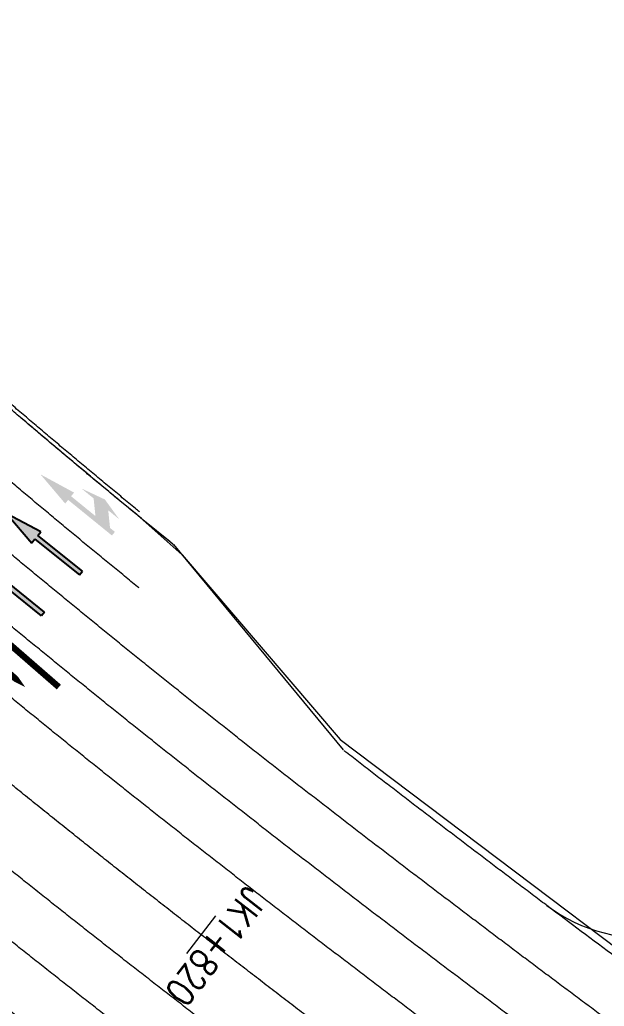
# Model space of a CAD drawing. Header units: millimetres. Extents: x 523446 to 528898, y 388189 to 392165.
# Drawn here: x 527161.5 to 527198.5, y 389638.9 to 389701.4 of the extents above; entities that cross this region are included whole.
import ezdxf
from ezdxf.enums import TextEntityAlignment as Align

# ---------------------------------------------------------------- set-up
doc = ezdxf.new("R2010")
doc.units = ezdxf.units.MM
doc.linetypes.add('ACAD_ISO04W100', pattern=[30, 24, -3, 0, -3])
doc.linetypes.add('CONTINOUS', pattern=[0])
for name, color, linetype in [('000-scy-箭头', 7, 'Continuous'), ('JQDD-标注路线桩号', 7, 'Continuous'), ('MEDS道路平面中线-JQDD', 7, 'Continuous'), ('标线（实）', 1, 'Continuous'), ('箭头', 7, 'Continuous'), ('车行道边线', 5, 'ACAD_ISO04W100')]:
    doc.layers.add(name, color=color, linetype=linetype)
doc.layers.add('xubx地面', color=7, linetype='CONTINOUS', lineweight=40)
doc.styles.add('MEDS', font='TXT_S.SHX', dxfattribs={"width": 0.75, "bigfont": 'hztxt.shx'})

# ---------------------------------------------------------------- blocks, each defined once
blk = doc.blocks.new('y')
blk.add_hatch(color=0).paths.add_polyline_path([(0.55, 0.225), (0.55, -0.275), (0.75, 0.525), (0.55, 1.275), (0.55, 0.825), (0, 0), (0, -1.725), (0.15, -1.725), (0.15, -0.375)])
at = {"color": 0}
for p, q in [((0.75, 0.525), (0.55, 1.275)), ((0.55, 0.825), (0.55, 1.275)), ((0, 0), (0.55, 0.825)), ((0.55, -0.275), (0.75, 0.525)), ((0.15, -0.375), (0.55, 0.225)), ((0.55, -0.275), (0.55, 0.225)), ((0, -1.725), (0, 0)), ((0.15, -1.725), (0.15, -0.375)), ((0, -1.725), (0.15, -1.725))]:
    blk.add_line(p, q, dxfattribs=at)
blk = doc.blocks.new('FX_ZY')
at = {"layer": '000-scy-箭头', "lineweight": 0}
blk.add_hatch(color=7, dxfattribs=at).paths.add_polyline_path([(-0.011, 2.981), (-0.235, 1.781), (-0.085, 1.781), (-0.084, -0.019), (0.066, -0.019), (0.065, 0.181), (0.465, 0.581), (0.465, 0.131), (0.665, 0.881), (0.465, 1.681), (0.465, 1.181), (0.065, 0.781), (0.065, 1.781), (0.215, 1.781)])
blk = doc.blocks.new('zx')
blk.add_hatch(color=0).paths.add_polyline_path([(0.075, -1.2), (0.225, -1.2), (0, 0), (-0.225, -1.2), (-0.075, -1.2), (-0.075, -3), (0.075, -3)])
at = {"color": 0}
for p, q in [((0, 0), (-0.225, -1.2)), ((0.225, -1.2), (0, 0)), ((-0.075, -1.2), (-0.225, -1.2)), ((-0.075, -1.2), (-0.075, -3)), ((0.075, -3), (0.075, -1.2)), ((0.075, -1.2), (0.225, -1.2)), ((-0.075, -3), (0.075, -3))]:
    blk.add_line(p, q, dxfattribs=at)
blk = doc.blocks.new('箭头（调头）')
at = {"color": 0}
blk.add_lwpolyline([(0, 0, 0.4, 0.4, 0), (0, 5.1, 0.4, 0.4, 1), (-1.4, 5.1, 0.4, 0.4, 0), (-1.4, 4, 1.2, 0, 0), (-1.4, 1.6, 0, 0, 0)], format="xyseb", dxfattribs=at)

msp = doc.modelspace()

# ---------------------------------------------------------------- linework, layer by layer
at = {"layer": 'JQDD-标注路线桩号', "color": 7, "linetype": 'ByBlock', "lineweight": 0}
msp.add_line((527173.929, 389644.623), (527172.089, 389642.253), dxfattribs=at)
at = {"layer": 'MEDS道路平面中线-JQDD', "color": 6, "linetype": 'ByBlock', "lineweight": 0}
msp.add_lwpolyline([(527180.119, 389637.971, -0.000283), (527179.125, 389638.729, -0.000293), (527178.132, 389639.488, -0.000303), (527177.14, 389640.249, -0.000313), (527176.149, 389641.01, -0.000322), (527175.159, 389641.773, -0.000332), (527174.17, 389642.538, -0.000342), (527173.182, 389643.303, -0.000352), (527172.195, 389644.07, -0.000361), (527171.209, 389644.839, -0.000371), (527170.224, 389645.609, -0.000381), (527169.241, 389646.38, -0.000391), (527168.258, 389647.153, -0.0004), (527167.277, 389647.928, -0.00041), (527166.297, 389648.704, -0.00042), (527165.319, 389649.482, -0.00043), (527164.342, 389650.261, -0.000439), (527163.366, 389651.042, -0.000449), (527162.391, 389651.825, -0.000459), (527161.418, 389652.61, -0.000469), (527160.447, 389653.397, -0.000479)], format="xyb", dxfattribs=at)
at = {"layer": 'xubx地面', "linetype": 'ByBlock', "lineweight": 0, "ltscale": 5}
msp.add_line((527171.26, 389668.132), (527182.016, 389655.126), dxfattribs=at)
at = {"layer": 'xubx地面', "linetype": 'ByBlock', "lineweight": 0, "ltscale": 5, "flags": 128}
for points in [[(527171.295, 389668.098, -0.000008), (527171.235, 389668.147, -0.000054), (527170.817, 389668.488, -0.000055), (527170.399, 389668.828, -0.000055), (527169.982, 389669.169, -0.000056), (527169.565, 389669.511, -0.000056), (527169.149, 389669.852, -0.000057), (527168.733, 389670.194, -0.000057), (527168.317, 389670.536, -0.000058), (527167.902, 389670.878, -0.000058), (527167.487, 389671.221, -0.000059), (527167.073, 389671.564, -0.000059), (527166.659, 389671.907, -0.00006), (527166.246, 389672.251, -0.00006), (527165.833, 389672.595, -0.000061), (527165.421, 389672.939, -0.000061), (527165.009, 389673.284, -0.000061), (527164.597, 389673.628, -0.000062), (527164.186, 389673.973, -0.000062), (527163.775, 389674.319, -0.000063), (527163.365, 389674.665, -0.000063), (527162.955, 389675.011, -0.000064), (527162.546, 389675.357, -0.000064), (527162.137, 389675.704, -0.000065), (527161.729, 389676.051, -0.000023), (527161.583, 389676.175, -0.000023)], [(527188.101, 389637.258, -0.000026), (527187.658, 389637.591, -0.000026), (527187.216, 389637.924, -0.000027), (527186.774, 389638.258, -0.000027), (527186.332, 389638.592, -0.000028), (527185.891, 389638.926, -0.000028), (527185.449, 389639.26, -0.000029), (527185.008, 389639.594, -0.000029), (527184.567, 389639.928, -0.00003), (527184.126, 389640.263, -0.00003), (527183.685, 389640.598, -0.000031), (527183.245, 389640.933, -0.000031), (527182.804, 389641.268, -0.000032), (527182.364, 389641.604, -0.000032), (527181.924, 389641.939, -0.000033), (527181.484, 389642.275, -0.000033), (527181.045, 389642.611, -0.000034), (527180.605, 389642.947, -0.000034), (527180.166, 389643.284, -0.000034), (527179.727, 389643.621, -0.000035), (527179.289, 389643.958, -0.000035), (527178.85, 389644.295, -0.000036), (527178.412, 389644.632, -0.000036), (527177.974, 389644.97, -0.000037), (527177.536, 389645.308, -0.000037), (527177.098, 389645.646, -0.000038), (527176.661, 389645.984, -0.000038), (527176.224, 389646.323, -0.000039), (527175.787, 389646.662, -0.000039), (527175.35, 389647.001, -0.00004), (527174.914, 389647.34, -0.00004), (527174.477, 389647.68, -0.000041), (527174.041, 389648.02, -0.000041), (527173.606, 389648.36, -0.000042), (527173.17, 389648.7, -0.000042), (527172.735, 389649.041, -0.000043), (527172.3, 389649.382, -0.000043), (527171.865, 389649.723, -0.000044), (527171.431, 389650.065, -0.000044), (527170.997, 389650.406, -0.000045), (527170.563, 389650.748, -0.000045), (527170.129, 389651.091, -0.000046), (527169.696, 389651.433, -0.000046), (527169.263, 389651.776, -0.000047), (527168.83, 389652.12, -0.000047), (527168.397, 389652.463, -0.000048), (527167.965, 389652.807, -0.000048), (527167.533, 389653.151, -0.000048), (527167.102, 389653.496, -0.000049), (527166.67, 389653.841, -0.000049), (527166.239, 389654.186, -0.00005), (527165.808, 389654.531, -0.00005), (527165.378, 389654.877, -0.000051), (527164.948, 389655.223, -0.000051), (527164.518, 389655.57, -0.000052), (527164.089, 389655.916, -0.000052), (527163.659, 389656.264, -0.000053), (527163.23, 389656.611, -0.000053), (527162.802, 389656.959, -0.000054), (527162.374, 389657.307, -0.000054), (527161.946, 389657.655, -0.000055), (527161.518, 389658.004, -0.000055), (527161.091, 389658.354, -0.000056), (527160.664, 389658.703, -0.000056)], [(527210.818, 389620.401, -0.000001), (527210.37, 389620.73, -0.000002), (527209.923, 389621.06, -0.000002), (527209.476, 389621.389, -0.000003)], [(527194.904, 389645.279, -0.000003), (527194.855, 389645.316, -0.000025), (527194.416, 389645.646, -0.000026), (527193.977, 389645.977, -0.000026), (527193.538, 389646.308, -0.000027), (527193.1, 389646.639, -0.000027), (527192.662, 389646.97, -0.000028), (527192.224, 389647.301, -0.000028), (527191.786, 389647.632, -0.000029), (527191.349, 389647.963, -0.000029), (527190.911, 389648.295, -0.00003), (527190.474, 389648.627, -0.00003), (527190.038, 389648.958, -0.000031), (527189.601, 389649.29, -0.000031), (527189.165, 389649.622, -0.000032), (527188.729, 389649.955, -0.000032), (527188.293, 389650.287, -0.000033), (527187.858, 389650.62, -0.000033), (527187.423, 389650.952, -0.000034), (527186.988, 389651.285, -0.000034), (527186.553, 389651.618, -0.000034), (527186.119, 389651.951, -0.000035), (527185.685, 389652.285, -0.000035), (527185.251, 389652.618, -0.000036), (527184.817, 389652.952, -0.000036), (527184.384, 389653.286, -0.000037), (527183.951, 389653.62, -0.000037), (527183.518, 389653.954, -0.000038), (527183.086, 389654.289, -0.000038), (527182.654, 389654.624, -0.000039), (527182.222, 389654.958, -0.000015), (527182.055, 389655.088)], [(527173.669, 389637.557, -0.000036), (527173.226, 389637.897, -0.000036), (527172.784, 389638.238, -0.000037), (527172.343, 389638.579, -0.000037), (527171.901, 389638.92, -0.000038), (527171.46, 389639.261, -0.000038), (527171.018, 389639.603, -0.000039), (527170.577, 389639.945, -0.000039), (527170.136, 389640.288, -0.00004), (527169.696, 389640.63, -0.00004), (527169.255, 389640.973, -0.000041), (527168.815, 389641.316, -0.000041), (527168.375, 389641.66, -0.000042), (527167.935, 389642.004, -0.000042), (527167.495, 389642.348, -0.000043), (527167.055, 389642.693, -0.000043), (527166.616, 389643.037, -0.000044), (527166.177, 389643.383, -0.000044), (527165.738, 389643.728, -0.000045), (527165.3, 389644.074, -0.000045), (527164.861, 389644.42, -0.000046), (527164.423, 389644.767, -0.000046), (527163.985, 389645.113, -0.000047), (527163.547, 389645.461, -0.000047), (527163.11, 389645.808, -0.000048), (527162.673, 389646.156, -0.000048), (527162.235, 389646.504, -0.000048), (527161.799, 389646.853, -0.000049), (527161.362, 389647.202, -0.000049), (527160.926, 389647.551, -0.00005), (527160.49, 389647.901, -0.00005)], [(527205.778, 389613.556, -0.000001), (527205.331, 389613.886, -0.000002), (527204.883, 389614.215, -0.000002)]]:
    msp.add_lwpolyline(points, format="xyb", dxfattribs=at)
at = {"layer": 'xubx地面', "color": 7, "linetype": 'ByBlock', "lineweight": 0, "ltscale": 5, "flags": 128}
for points in [[(527169.087, 389665.381, -0.000011), (527168.998, 389665.454, -0.000054), (527168.577, 389665.796, -0.000055), (527168.157, 389666.139, -0.000055), (527167.737, 389666.483, -0.000056), (527167.317, 389666.826, -0.000056), (527166.897, 389667.17, -0.000057), (527166.479, 389667.515, -0.000057), (527166.06, 389667.859, -0.000058), (527165.642, 389668.204, -0.000058), (527165.224, 389668.549, -0.000059), (527164.807, 389668.895, -0.000059), (527164.39, 389669.241, -0.00006), (527163.974, 389669.587, -0.00006), (527163.558, 389669.933, -0.000061), (527163.142, 389670.28, -0.000061), (527162.727, 389670.627, -0.000061), (527162.312, 389670.975, -0.000062), (527161.898, 389671.323, -0.000062), (527161.484, 389671.671, -0.000063), (527161.07, 389672.019, -0.000063), (527160.657, 389672.368, -0.000064)], [(527201.151, 389636.242, -0.000016), (527200.708, 389636.572, -0.000017), (527200.264, 389636.901, -0.000017), (527199.821, 389637.231, -0.000018), (527199.378, 389637.561, -0.000018), (527198.935, 389637.891, -0.000019), (527198.492, 389638.221, -0.000019), (527198.049, 389638.551, -0.00002), (527197.607, 389638.881, -0.00002), (527197.164, 389639.211, -0.00002), (527196.722, 389639.541, -0.000021), (527196.28, 389639.872, -0.000021), (527195.838, 389640.202, -0.000022), (527195.397, 389640.533, -0.000022), (527194.955, 389640.863, -0.000023), (527194.514, 389641.194, -0.000023), (527194.073, 389641.525, -0.000024), (527193.632, 389641.856, -0.000024), (527193.192, 389642.187, -0.000025), (527192.751, 389642.519, -0.000025), (527192.311, 389642.85, -0.000026), (527191.871, 389643.182, -0.000026), (527191.431, 389643.513, -0.000027), (527190.991, 389643.845, -0.000027), (527190.552, 389644.177, -0.000028), (527190.113, 389644.509, -0.000028), (527189.674, 389644.841, -0.000029), (527189.235, 389645.174, -0.000029), (527188.797, 389645.506, -0.00003), (527188.358, 389645.839, -0.00003), (527187.92, 389646.172, -0.000031), (527187.482, 389646.504, -0.000031), (527187.045, 389646.838, -0.000032), (527186.607, 389647.171, -0.000032), (527186.17, 389647.504, -0.000033), (527185.733, 389647.838, -0.000033), (527185.297, 389648.172, -0.000034), (527184.86, 389648.506, -0.000034), (527184.424, 389648.84, -0.000034), (527183.988, 389649.174, -0.000035), (527183.553, 389649.509, -0.000035), (527183.117, 389649.844, -0.000036), (527182.682, 389650.179, -0.000036), (527182.247, 389650.514, -0.000037), (527181.813, 389650.849, -0.000037), (527181.378, 389651.185, -0.000038), (527180.944, 389651.521, -0.000038), (527180.51, 389651.857, -0.000039), (527180.077, 389652.193, -0.000039), (527179.644, 389652.529, -0.00004), (527179.211, 389652.866, -0.00004), (527178.778, 389653.203, -0.000041), (527178.346, 389653.54, -0.000041), (527177.914, 389653.877, -0.000042), (527177.482, 389654.215, -0.000042), (527177.05, 389654.552, -0.000043), (527176.619, 389654.89, -0.000043), (527176.188, 389655.229, -0.000044), (527175.758, 389655.567, -0.000044), (527175.327, 389655.906, -0.000045), (527174.897, 389656.245, -0.000045), (527174.468, 389656.584, -0.000046), (527174.038, 389656.924, -0.000046), (527173.609, 389657.264, -0.000047), (527173.18, 389657.604, -0.000047), (527172.752, 389657.944, -0.000048), (527172.324, 389658.285, -0.000048), (527171.896, 389658.625, -0.000048), (527171.469, 389658.967, -0.000049), (527171.042, 389659.308, -0.000049), (527170.615, 389659.65, -0.00005), (527170.189, 389659.992, -0.00005), (527169.762, 389660.334, -0.000051), (527169.337, 389660.676, -0.000051), (527168.911, 389661.019, -0.000052), (527168.486, 389661.362, -0.000052), (527168.062, 389661.706, -0.000053), (527167.637, 389662.05, -0.000053), (527167.213, 389662.394, -0.000054), (527166.79, 389662.738, -0.000054), (527166.367, 389663.083, -0.000055), (527165.944, 389663.428, -0.000055), (527165.521, 389663.773, -0.000056), (527165.099, 389664.119, -0.000056), (527164.677, 389664.465, -0.000057), (527164.256, 389664.811, -0.000057), (527163.835, 389665.158, -0.000058), (527163.415, 389665.504, -0.000058), (527162.994, 389665.852, -0.000059), (527162.574, 389666.199, -0.000059), (527162.155, 389666.547, -0.00006), (527161.736, 389666.896, -0.00006), (527161.317, 389667.244, -0.000061), (527160.899, 389667.593, -0.000061), (527160.481, 389667.943, -0.000061)], [(527194.627, 389636.737, -0.000021), (527194.184, 389637.068, -0.000021), (527193.742, 389637.4, -0.000022), (527193.299, 389637.731, -0.000022), (527192.857, 389638.062, -0.000023), (527192.414, 389638.394, -0.000023), (527191.972, 389638.726, -0.000024), (527191.53, 389639.058, -0.000024), (527191.089, 389639.389, -0.000025), (527190.647, 389639.722, -0.000025), (527190.206, 389640.054, -0.000026), (527189.765, 389640.386, -0.000026), (527189.324, 389640.719, -0.000027), (527188.883, 389641.051, -0.000027), (527188.442, 389641.384, -0.000028), (527188.002, 389641.717, -0.000028), (527187.562, 389642.05, -0.000029), (527187.122, 389642.384, -0.000029), (527186.682, 389642.717, -0.00003), (527186.242, 389643.051, -0.00003), (527185.803, 389643.385, -0.000031), (527185.364, 389643.719, -0.000031), (527184.925, 389644.053, -0.000032), (527184.486, 389644.387, -0.000032), (527184.047, 389644.722, -0.000033), (527183.609, 389645.057, -0.000033), (527183.171, 389645.392, -0.000034), (527182.733, 389645.727, -0.000034), (527182.295, 389646.062, -0.000034), (527181.858, 389646.398, -0.000035), (527181.421, 389646.733, -0.000035), (527180.984, 389647.069, -0.000036), (527180.547, 389647.405, -0.000036), (527180.11, 389647.742, -0.000037), (527179.674, 389648.078, -0.000037), (527179.238, 389648.415, -0.000038), (527178.802, 389648.752, -0.000038), (527178.367, 389649.09, -0.000039), (527177.932, 389649.427, -0.000039), (527177.497, 389649.765, -0.00004), (527177.062, 389650.103, -0.00004), (527176.628, 389650.441, -0.000041), (527176.194, 389650.78, -0.000041), (527175.76, 389651.118, -0.000042), (527175.326, 389651.457, -0.000042), (527174.893, 389651.797, -0.000043), (527174.46, 389652.136, -0.000043), (527174.027, 389652.476, -0.000044), (527173.594, 389652.816, -0.000044), (527173.162, 389653.156, -0.000045), (527172.73, 389653.497, -0.000045), (527172.298, 389653.838, -0.000046), (527171.867, 389654.179, -0.000046), (527171.436, 389654.52, -0.000047), (527171.005, 389654.862, -0.000047), (527170.575, 389655.204, -0.000048), (527170.145, 389655.546, -0.000048), (527169.715, 389655.888, -0.000048), (527169.285, 389656.231, -0.000049), (527168.856, 389656.574, -0.000049), (527168.427, 389656.918, -0.00005), (527167.999, 389657.261, -0.00005), (527167.57, 389657.606, -0.000051), (527167.142, 389657.95, -0.000051), (527166.715, 389658.295, -0.000052), (527166.287, 389658.639, -0.000052), (527165.861, 389658.985, -0.000053), (527165.434, 389659.33, -0.000053), (527165.008, 389659.676, -0.000054), (527164.582, 389660.023, -0.000054), (527164.156, 389660.369, -0.000055), (527163.731, 389660.716, -0.000055), (527163.306, 389661.063, -0.000056), (527162.882, 389661.411, -0.000056), (527162.457, 389661.759, -0.000057), (527162.034, 389662.107, -0.000057), (527161.61, 389662.456, -0.000058), (527161.187, 389662.805, -0.000058), (527160.764, 389663.154, -0.000059)], [(527214.968, 389626.038, -0.000001), (527214.521, 389626.367, -0.000002), (527214.073, 389626.697, -0.000002), (527213.626, 389627.026, -0.000003), (527213.179, 389627.355, -0.000003), (527212.733, 389627.684, -0.000004), (527212.286, 389628.013, -0.000004)], [(527212.893, 389623.22, -0.000001), (527212.446, 389623.549, -0.000002), (527211.998, 389623.878, -0.000002), (527211.551, 389624.207, -0.000003), (527211.104, 389624.537, -0.000003)], [(527203.703, 389610.738, -0.000001), (527203.256, 389611.067, -0.000002)], [(527205.652, 389637.261, -0.000006), (527205.455, 389637.407, -0.000014), (527205.011, 389637.736, -0.000014), (527204.568, 389638.065, -0.000015), (527204.124, 389638.394, -0.000015), (527203.681, 389638.723, -0.000016), (527203.238, 389639.052, -0.000016), (527202.795, 389639.381, -0.000017), (527202.352, 389639.71, -0.000017), (527201.91, 389640.039, -0.000018), (527201.467, 389640.369, -0.000018), (527201.025, 389640.698, -0.000019), (527200.583, 389641.027, -0.000019), (527200.141, 389641.357, -0.00002), (527199.7, 389641.686, -0.00002), (527199.258, 389642.016, -0.000202), (527194.902, 389645.272, -0.000014)], [(527167.989, 389637.523, -0.00004), (527167.547, 389637.867, -0.00004), (527167.105, 389638.212, -0.000041), (527166.663, 389638.556, -0.000041), (527166.221, 389638.901, -0.000042), (527165.779, 389639.247, -0.000042), (527165.337, 389639.592, -0.000043), (527164.896, 389639.938, -0.000043), (527164.455, 389640.285, -0.000044), (527164.014, 389640.631, -0.000044), (527163.573, 389640.978, -0.000045), (527163.132, 389641.326, -0.000045), (527162.692, 389641.673, -0.000046), (527162.252, 389642.021, -0.000046), (527161.812, 389642.37, -0.000047), (527161.372, 389642.719, -0.000047), (527160.932, 389643.068, -0.000048), (527160.493, 389643.417, -0.000048)], [(527201.628, 389607.919, -0.000001), (527201.18, 389608.249, -0.000002)], [(527161.85, 389637.88, -0.000044), (527161.408, 389638.228, -0.000045), (527160.965, 389638.577, -0.000045), (527160.523, 389638.927, -0.000046)]]:
    msp.add_lwpolyline(points, format="xyb", dxfattribs=at)
at = {"layer": 'xubx地面', "linetype": 'ByBlock', "lineweight": 0, "ltscale": 5}
msp.add_arc((527201.059, 389653.479), 10.25, 233.10086, 323.50026, dxfattribs=at)
at = {"layer": '标线（实）', "linetype": 'ByBlock', "lineweight": 0, "ltscale": 0.03, "flags": 128}
for points in [[(527171.295, 389668.097, -0.000011), (527171.206, 389668.169, -0.000054), (527170.788, 389668.51, -0.000055), (527170.369, 389668.851, -0.000055), (527169.952, 389669.193, -0.000056), (527169.534, 389669.534, -0.000056), (527169.118, 389669.876, -0.000057), (527168.701, 389670.219, -0.000057), (527168.285, 389670.561, -0.000058), (527167.869, 389670.904, -0.000058), (527167.454, 389671.247, -0.000059), (527167.039, 389671.59, -0.000059), (527166.625, 389671.934, -0.00006), (527166.211, 389672.278, -0.00006), (527165.798, 389672.623, -0.000061), (527165.385, 389672.967, -0.000061), (527164.972, 389673.312, -0.000061), (527164.56, 389673.657, -0.000062), (527164.148, 389674.003, -0.000062), (527163.737, 389674.349, -0.000063), (527163.326, 389674.695, -0.000063), (527162.916, 389675.042, -0.000064), (527162.506, 389675.389, -0.000064), (527162.097, 389675.736, -0.000065), (527161.688, 389676.083, -0.000065), (527161.279, 389676.431, -0.000066), (527160.871, 389676.78, -0.000066)], [(527199.553, 389605.101, -0.000001), (527199.105, 389605.43, -0.000002)]]:
    msp.add_lwpolyline(points, format="xyb", dxfattribs=at)
at = {"layer": '标线（实）', "linetype": 'ByBlock', "lineweight": 0, "ltscale": 0.03}
msp.add_arc((527184.844, 389709.25), 40.5, 115.87475, 220.23823, dxfattribs=at)
at = {"layer": '车行道边线', "color": 5, "linetype": 'ByBlock', "lineweight": 0, "flags": 128}
msp.add_lwpolyline([(527169.117, 389670.201, -0.000035), (527168.86, 389670.412, -0.000057), (527168.444, 389670.754, -0.000058), (527168.028, 389671.097, -0.000058), (527167.613, 389671.44, -0.000059), (527167.199, 389671.783, -0.000059), (527166.785, 389672.127, -0.00006), (527166.371, 389672.471, -0.00006), (527165.958, 389672.815, -0.000061), (527165.545, 389673.159, -0.000061), (527165.132, 389673.504, -0.000061), (527164.721, 389673.849, -0.000062), (527164.309, 389674.195, -0.000062), (527163.898, 389674.54, -0.000063), (527163.487, 389674.886, -0.000063), (527163.077, 389675.233, -0.000064), (527162.668, 389675.58, -0.000064), (527162.258, 389675.927, -0.000065), (527161.85, 389676.274, -0.000065), (527161.441, 389676.622, -0.000066), (527161.034, 389676.97, -0.000066), (527160.626, 389677.318, -0.000052), (527160.307, 389677.592)], format="xyb", dxfattribs=at)
at = {"layer": '车行道边线', "color": 5, "linetype": 'ByBlock', "lineweight": 0}
for points in [[(527171.812, 389667.476), (527168.959, 389670.008)], [(527171.812, 389667.476), (527181.811, 389655.798)]]:
    msp.add_lwpolyline(points, dxfattribs=at)
msp.add_lwpolyline([(527181.811, 389655.798), (527211.678, 389633.248, 0.41713), (527218.711, 389634.266), (527220.353, 389636.486)], format="xyb", dxfattribs=at)

# ---------------------------------------------------------------- block references
at = {"layer": '箭头', "linetype": 'ByBlock', "lineweight": 0}
for name, p, xscale, yscale, zscale, rotation in [('FX_ZY', (527167.447, 389668.856), 1.984755999748599, 1.984755999748599, 1.984755999748599, 50.85717435614948), ('zx', (527160.716, 389670.077), 2.00000000010423, 2.00000000010423, 2.00000000010423, 51.37515611176656), ('y', (527160.429, 389666.014), -2.000000000087803, 2, 2, 50.94939915175513)]:
    msp.add_blockref(name, p, dxfattribs=dict(at, xscale=xscale, yscale=yscale, zscale=zscale, rotation=rotation))
at = {"layer": '箭头', "linetype": 'ByBlock', "lineweight": 0, "rotation": 48.9726319127512}
msp.add_blockref('箭头（调头）', (527164.011, 389659.108), dxfattribs=at)

# ---------------------------------------------------------------- texts
at = {"layer": 'JQDD-标注路线桩号', "color": 7, "linetype": 'ByBlock', "lineweight": 0, "style": 'MEDS', "width": 0.8}
msp.add_text('JK1+820', height=1.75, rotation=232.17371, dxfattribs=at).set_placement((527173.976, 389642.687), align=Align.MIDDLE)

doc.saveas('drawing.dxf')
